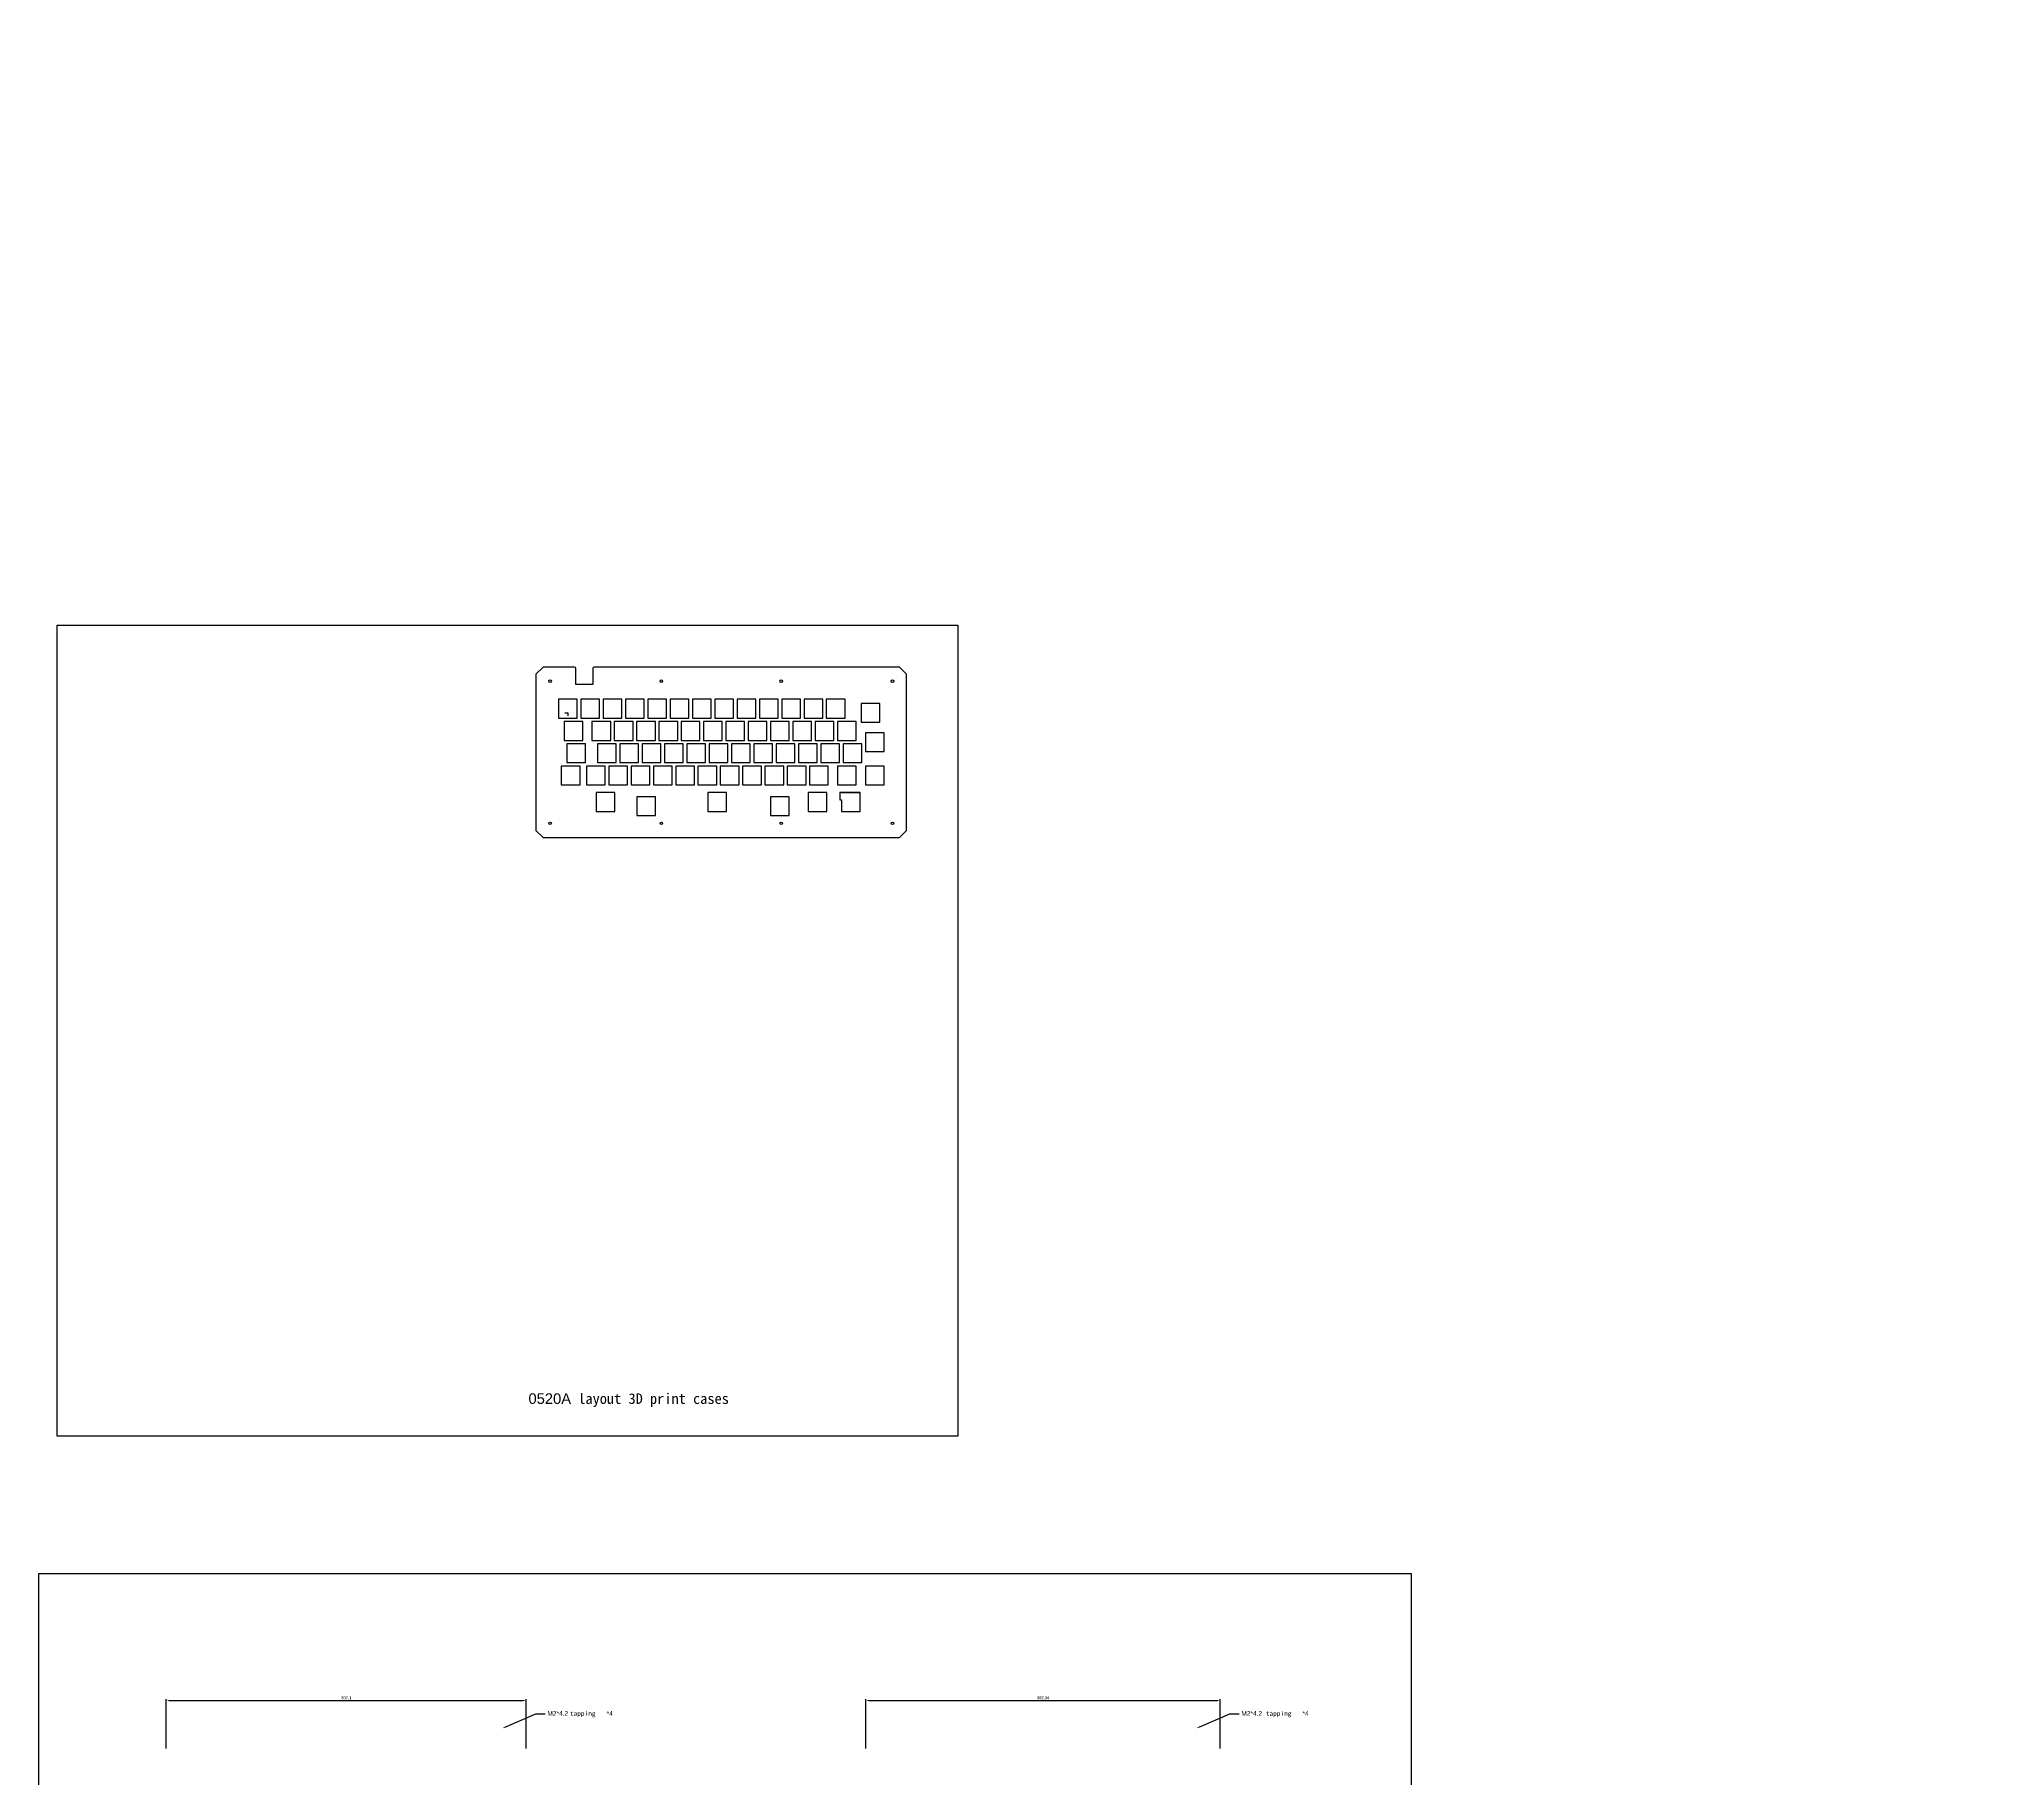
# Model space of a CAD drawing. Header units: millimetres. Extents: x -7565 to 5748, y -10126 to 3805.
# Drawn here: x -6985 to -5327, y -3232 to -1748 of the extents above; entities that cross this region are included whole.
import ezdxf
from ezdxf import colors
from ezdxf.entities.mleader import LeaderData, LeaderLine
from ezdxf.math import Vec2, Vec3

# ---------------------------------------------------------------- set-up
doc = ezdxf.new("R2010")
doc.units = ezdxf.units.MM
doc.layers.get('Defpoints').update_dxf_attribs({"color": 3})
doc.layers.add('View Port', color=1, linetype='Continuous', plot=False)
doc.styles.add('Notes', font='arial.ttf', dxfattribs={"height": 3})
doc.styles.get("Standard").update_dxf_attribs({"font": 'arial.ttf'})
doc.dimstyles.new('Civil-Metric', dxfattribs={"dimtxt": 3, "dimasz": 3, "dimexe": 3, "dimexo": 1.5, "dimgap": 2, "dimtad": 1, "dimzin": 3, "dimdsep": 46, "dimtxsty": 'Standard', "dimcen": 3, "dimazin": 2, "dimtfac": 1, "dimtofl": 0, "dimtmove": 0, "dimatfit": 3, "dimfxl": 1, "dimfrac": 1, "dimtolj": 1, "dimtzin": 0, "dimarcsym": 0})
doc.dimstyles.new('ISO-25', dxfattribs={"dimtxt": 2.5, "dimasz": 2.5, "dimexe": 1.25, "dimexo": 0.625, "dimtad": 1, "dimtxsty": 'Standard', "dimcen": 2.5, "dimadec": 0, "dimazin": 0, "dimtfac": 1, "dimtmove": 0, "dimatfit": 3, "dimfxl": 1, "dimarcsym": 0})

# ---------------------------------------------------------------- blocks, each defined once
blk = doc.blocks.new('*D68')
at = {"layer": 'Defpoints', "color": 0, "lineweight": -2, "transparency": 16777216}
for p, q in [((-4000.8, -1750.8), (-4018.5, -1750.8)), ((-4015.5, -1753.8), (-4015.5, -1887.2)), ((-4000.8, -1890.2), (-4018.5, -1890.2)), ((-6875.7, -3207.1), (-6875.7, -3164.9)), ((-6873.2, -3166.1), (-6571.1, -3166.1)), ((-6568.6, -3207.1), (-6568.6, -3164.9))]:
    blk.add_line(p, q, dxfattribs=at)
at = {"layer": 'Defpoints', "color": 0, "transparency": 16777216}
for p in [(-3999.3, -1750.8), (-4015.5, -1890.2), (-3999.3, -1890.2), (-6568.6, -3166.1), (-6875.7, -3207.7), (-6568.6, -3207.7)]:
    blk.add_point(p, dxfattribs=at)
for points in [[(-4016, -1753.8), (-4015, -1753.8), (-4015.5, -1750.8)], [(-4016, -1887.2), (-4015, -1887.2), (-4015.5, -1890.2)], [(-6873.2, -3165.7), (-6873.2, -3166.6), (-6875.7, -3166.1)], [(-6571.1, -3165.7), (-6571.1, -3166.6), (-6568.6, -3166.1)]]:
    blk.add_solid(points, dxfattribs=at)
at = {"layer": 'Defpoints', "color": 0, "transparency": 16777216, "insert": (-4019.1, -1820.5), "char_height": 3, "attachment_point": 5, "rotation": 90}
blk.add_mtext('\\A1;139.40', dxfattribs=at)
at = {"layer": 'Defpoints', "color": 0, "transparency": 16777216, "insert": (-6722.1, -3164), "char_height": 2.5, "attachment_point": 5}
blk.add_mtext('307,1', dxfattribs=at)
blk = doc.blocks.new('*D69')
at = {"layer": 'Defpoints', "color": 0, "lineweight": -2, "transparency": 16777216}
for p, q in [((-4000.8, -1950.8), (-4019.6, -1950.8)), ((-4016.6, -1953.8), (-4016.6, -2087.2)), ((-4000.8, -2090.2), (-4019.6, -2090.2)), ((-6278.6, -3207.1), (-6278.6, -3164.9)), ((-6276.1, -3166.1), (-5978.8, -3166.1)), ((-5976.3, -3207.1), (-5976.3, -3164.9))]:
    blk.add_line(p, q, dxfattribs=at)
at = {"layer": 'Defpoints', "color": 0, "transparency": 16777216}
for p in [(-3999.3, -1950.8), (-4016.6, -2090.2), (-3999.3, -2090.2), (-5976.3, -3166.1), (-6278.6, -3207.7), (-5976.3, -3207.7)]:
    blk.add_point(p, dxfattribs=at)
for points in [[(-4017.1, -1953.8), (-4016.1, -1953.8), (-4016.6, -1950.8)], [(-4017.1, -2087.2), (-4016.1, -2087.2), (-4016.6, -2090.2)], [(-6276.1, -3165.7), (-6276.1, -3166.6), (-6278.6, -3166.1)], [(-5978.8, -3165.7), (-5978.8, -3166.6), (-5976.3, -3166.1)]]:
    blk.add_solid(points, dxfattribs=at)
at = {"layer": 'Defpoints', "color": 0, "transparency": 16777216, "insert": (-4020.1, -2020.5), "char_height": 3, "attachment_point": 5, "rotation": 90}
blk.add_mtext('\\A1;139.40', dxfattribs=at)
at = {"layer": 'Defpoints', "color": 0, "transparency": 16777216, "insert": (-6127.4, -3164), "char_height": 2.5, "attachment_point": 5}
blk.add_mtext('302,34', dxfattribs=at)
blk = doc.blocks.new('*D70')
at = {"layer": 'Defpoints', "color": 0, "lineweight": -2, "transparency": 16777216}
for p, q in [((-3638.8, -1947.8), (-3660.7, -1947.8)), ((-3657.7, -1950.8), (-3657.7, -2090.2)), ((-3638.8, -2093.2), (-3660.7, -2093.2)), ((-6875.7, -3737.6), (-6875.7, -3695.4)), ((-6873.2, -3696.6), (-6571.1, -3696.6)), ((-6568.6, -3737.6), (-6568.6, -3695.4))]:
    blk.add_line(p, q, dxfattribs=at)
at = {"layer": 'Defpoints', "color": 0, "transparency": 16777216}
for p in [(-3637.3, -1947.8), (-3657.7, -2093.2), (-3637.3, -2093.2), (-6568.6, -3696.6), (-6875.7, -3738.2), (-6568.6, -3738.2)]:
    blk.add_point(p, dxfattribs=at)
for points in [[(-3658.2, -1950.8), (-3657.2, -1950.8), (-3657.7, -1947.8)], [(-3658.2, -2090.2), (-3657.2, -2090.2), (-3657.7, -2093.2)], [(-6873.2, -3696.2), (-6873.2, -3697.1), (-6875.7, -3696.6)], [(-6571.1, -3696.2), (-6571.1, -3697.1), (-6568.6, -3696.6)]]:
    blk.add_solid(points, dxfattribs=at)
at = {"layer": 'Defpoints', "color": 0, "transparency": 16777216, "insert": (-3661.2, -2020.5), "char_height": 3, "attachment_point": 5, "rotation": 90}
blk.add_mtext('\\A1;145.40', dxfattribs=at)
at = {"layer": 'Defpoints', "color": 0, "transparency": 16777216, "insert": (-6722.1, -3694.5), "char_height": 2.5, "attachment_point": 5}
blk.add_mtext('307,1', dxfattribs=at)
blk = doc.blocks.new('*D71')
at = {"layer": 'Defpoints', "color": 0, "lineweight": -2, "transparency": 16777216}
for p, q in [((-3638.8, -1747.8), (-3665.3, -1747.8)), ((-3662.3, -1750.8), (-3662.3, -1890.2)), ((-3638.8, -1893.2), (-3665.3, -1893.2)), ((-6278.6, -3737.6), (-6278.6, -3695.4)), ((-6276.1, -3696.6), (-5978.8, -3696.6)), ((-5976.3, -3737.6), (-5976.3, -3695.4))]:
    blk.add_line(p, q, dxfattribs=at)
at = {"layer": 'Defpoints', "color": 0, "transparency": 16777216}
for p in [(-3637.3, -1747.8), (-3662.3, -1893.2), (-3637.3, -1893.2), (-5976.3, -3696.6), (-6278.6, -3738.2), (-5976.3, -3738.2)]:
    blk.add_point(p, dxfattribs=at)
for points in [[(-3662.8, -1750.8), (-3661.8, -1750.8), (-3662.3, -1747.8)], [(-3662.8, -1890.2), (-3661.8, -1890.2), (-3662.3, -1893.2)], [(-6276.1, -3696.2), (-6276.1, -3697.1), (-6278.6, -3696.6)], [(-5978.8, -3696.2), (-5978.8, -3697.1), (-5976.3, -3696.6)]]:
    blk.add_solid(points, dxfattribs=at)
at = {"layer": 'Defpoints', "color": 0, "transparency": 16777216, "insert": (-3665.8, -1820.5), "char_height": 3, "attachment_point": 5, "rotation": 90}
blk.add_mtext('\\A1;145.40', dxfattribs=at)
at = {"layer": 'Defpoints', "color": 0, "transparency": 16777216, "insert": (-6127.4, -3694.5), "char_height": 2.5, "attachment_point": 5}
blk.add_mtext('302,34', dxfattribs=at)

msp = doc.modelspace()

# ---------------------------------------------------------------- linework, layer by layer
at = {"layer": 'Defpoints'}
for points in [[(-6968.982, -2248.311), (-6200.199, -2248.311), (-6200.199, -2940.494), (-6968.982, -2940.494)], [(-6524.981, -2327.541), (-6524.981, -2311.541), (-6540.981, -2311.541), (-6540.981, -2327.541)], [(-6505.931, -2327.541), (-6505.931, -2311.541), (-6521.931, -2311.541), (-6521.931, -2327.541)], [(-6486.881, -2327.541), (-6486.881, -2311.541), (-6502.881, -2311.541), (-6502.881, -2327.541)], [(-6467.831, -2327.541), (-6467.831, -2311.541), (-6483.831, -2311.541), (-6483.831, -2327.541)], [(-6448.781, -2327.541), (-6448.781, -2311.541), (-6464.781, -2311.541), (-6464.781, -2327.541)], [(-6429.731, -2327.541), (-6429.731, -2311.541), (-6445.731, -2311.541), (-6445.731, -2327.541)], [(-6410.681, -2327.541), (-6410.681, -2311.541), (-6426.681, -2311.541), (-6426.681, -2327.541)], [(-6391.631, -2327.541), (-6391.631, -2311.541), (-6407.631, -2311.541), (-6407.631, -2327.541)], [(-6372.581, -2327.541), (-6372.581, -2311.541), (-6388.581, -2311.541), (-6388.581, -2327.541)], [(-6353.531, -2327.541), (-6353.531, -2311.541), (-6369.531, -2311.541), (-6369.531, -2327.541)], [(-6334.481, -2327.541), (-6334.481, -2311.541), (-6350.481, -2311.541), (-6350.481, -2327.541)], [(-6315.431, -2327.541), (-6315.431, -2311.541), (-6331.431, -2311.541), (-6331.431, -2327.541)], [(-6296.381, -2327.541), (-6296.381, -2311.541), (-6312.381, -2311.541), (-6312.381, -2327.541)], [(-6282.687, -2331.041), (-6266.687, -2331.041), (-6266.687, -2315.041), (-6282.687, -2315.041)], [(-6520.218, -2346.591), (-6520.218, -2330.591), (-6536.218, -2330.591), (-6536.218, -2346.591)], [(-6496.406, -2346.591), (-6496.406, -2330.591), (-6512.406, -2330.591), (-6512.406, -2346.591)], [(-6477.356, -2346.591), (-6477.356, -2330.591), (-6493.356, -2330.591), (-6493.356, -2346.591)], [(-6458.306, -2346.591), (-6458.306, -2330.591), (-6474.306, -2330.591), (-6474.306, -2346.591)], [(-6439.256, -2346.591), (-6439.256, -2330.591), (-6455.256, -2330.591), (-6455.256, -2346.591)], [(-6420.206, -2346.591), (-6420.206, -2330.591), (-6436.206, -2330.591), (-6436.206, -2346.591)], [(-6401.156, -2346.591), (-6401.156, -2330.591), (-6417.156, -2330.591), (-6417.156, -2346.591)], [(-6382.106, -2346.591), (-6382.106, -2330.591), (-6398.106, -2330.591), (-6398.106, -2346.591)], [(-6363.056, -2346.591), (-6363.056, -2330.591), (-6379.056, -2330.591), (-6379.056, -2346.591)], [(-6344.006, -2346.591), (-6344.006, -2330.591), (-6360.006, -2330.591), (-6360.006, -2346.591)], [(-6324.956, -2346.591), (-6324.956, -2330.591), (-6340.956, -2330.591), (-6340.956, -2346.591)], [(-6305.906, -2346.591), (-6305.906, -2330.591), (-6321.906, -2330.591), (-6321.906, -2346.591)], [(-6286.856, -2346.591), (-6286.856, -2330.591), (-6302.856, -2330.591), (-6302.856, -2346.591)], [(-6517.837, -2365.641), (-6517.837, -2349.641), (-6533.837, -2349.641), (-6533.837, -2365.641)], [(-6491.643, -2365.641), (-6491.643, -2349.641), (-6507.643, -2349.641), (-6507.643, -2365.641)], [(-6472.593, -2365.641), (-6472.593, -2349.641), (-6488.593, -2349.641), (-6488.593, -2365.641)], [(-6453.543, -2365.641), (-6453.543, -2349.641), (-6469.543, -2349.641), (-6469.543, -2365.641)], [(-6434.493, -2365.641), (-6434.493, -2349.641), (-6450.493, -2349.641), (-6450.493, -2365.641)], [(-6415.443, -2365.641), (-6415.443, -2349.641), (-6431.443, -2349.641), (-6431.443, -2365.641)], [(-6396.393, -2365.641), (-6396.393, -2349.641), (-6412.393, -2349.641), (-6412.393, -2365.641)], [(-6377.343, -2365.641), (-6377.343, -2349.641), (-6393.343, -2349.641), (-6393.343, -2365.641)], [(-6358.293, -2365.641), (-6358.293, -2349.641), (-6374.293, -2349.641), (-6374.293, -2365.641)], [(-6339.243, -2365.641), (-6339.243, -2349.641), (-6355.243, -2349.641), (-6355.243, -2365.641)], [(-6320.193, -2365.641), (-6320.193, -2349.641), (-6336.193, -2349.641), (-6336.193, -2365.641)], [(-6301.143, -2365.641), (-6301.143, -2349.641), (-6317.143, -2349.641), (-6317.143, -2365.641)], [(-6282.093, -2365.641), (-6282.093, -2349.641), (-6298.093, -2349.641), (-6298.093, -2365.641)], [(-6263.043, -2356.116), (-6263.043, -2340.116), (-6279.043, -2340.116), (-6279.043, -2356.116)], [(-6522.6, -2384.691), (-6522.6, -2368.691), (-6538.6, -2368.691), (-6538.6, -2384.691)], [(-6501.168, -2384.691), (-6501.168, -2368.691), (-6517.168, -2368.691), (-6517.168, -2384.691)], [(-6482.118, -2384.691), (-6482.118, -2368.691), (-6498.118, -2368.691), (-6498.118, -2384.691)], [(-6463.068, -2384.691), (-6463.068, -2368.691), (-6479.068, -2368.691), (-6479.068, -2384.691)], [(-6444.018, -2384.691), (-6444.018, -2368.691), (-6460.018, -2368.691), (-6460.018, -2384.691)], [(-6424.968, -2384.691), (-6424.968, -2368.691), (-6440.968, -2368.691), (-6440.968, -2384.691)], [(-6405.918, -2384.691), (-6405.918, -2368.691), (-6421.918, -2368.691), (-6421.918, -2384.691)], [(-6386.868, -2384.691), (-6386.868, -2368.691), (-6402.868, -2368.691), (-6402.868, -2384.691)], [(-6367.818, -2384.691), (-6367.818, -2368.691), (-6383.818, -2368.691), (-6383.818, -2384.691)], [(-6348.768, -2384.691), (-6348.768, -2368.691), (-6364.768, -2368.691), (-6364.768, -2384.691)], [(-6329.718, -2384.691), (-6329.718, -2368.691), (-6345.718, -2368.691), (-6345.718, -2384.691)], [(-6310.668, -2384.691), (-6310.668, -2368.691), (-6326.668, -2368.691), (-6326.668, -2384.691)], [(-6286.856, -2384.691), (-6286.856, -2368.691), (-6302.856, -2368.691), (-6302.856, -2384.691)], [(-6263.043, -2384.691), (-6263.043, -2368.691), (-6279.043, -2368.691), (-6279.043, -2384.691)], [(-6508.906, -2407.241), (-6492.906, -2407.241), (-6492.906, -2391.241), (-6508.906, -2391.241)], [(-6474.156, -2394.741), (-6474.156, -2410.741), (-6458.156, -2410.741), (-6458.156, -2394.741)], [(-6413.656, -2407.241), (-6397.656, -2407.241), (-6397.656, -2391.241), (-6413.656, -2391.241)], [(-6360.156, -2394.741), (-6360.156, -2410.741), (-6344.156, -2410.741), (-6344.156, -2394.741)], [(-6327.931, -2407.241), (-6311.931, -2407.241), (-6311.931, -2391.241), (-6327.931, -2391.241)], [(-6984.504, -3057.664), (-5813.124, -3057.664), (-5813.124, -4217.942), (-6984.504, -4217.942)]]:
    msp.add_lwpolyline(points, close=True, dxfattribs=at)
msp.add_lwpolyline([(-6554.181, -2284.041), (-6560.181, -2290.041), (-6560.181, -2423.441), (-6554.181, -2429.441), (-6249.843, -2429.441), (-6243.843, -2423.441), (-6243.843, -2290.041), (-6249.843, -2284.041), (-6510.781, -2284.041, 0.41421356), (-6511.781, -2285.041), (-6511.781, -2299.041), (-6526.181, -2299.041), (-6526.181, -2285.041, 0.41421356), (-6527.181, -2284.041)], format="xyb", close=True, dxfattribs=at)
msp.add_lwpolyline([(-6299.356, -2391.241), (-6283.356, -2391.241), (-6300.856, -2391.241), (-6300.856, -2397.441), (-6299.356, -2397.441), (-6299.356, -2407.241), (-6283.356, -2407.241), (-6283.356, -2391.241)], dxfattribs=at)
for centre in [(-6548.181, -2296.041), (-6453.181, -2296.041), (-6350.843, -2296.041), (-6255.843, -2296.041), (-6548.181, -2417.441), (-6453.181, -2417.441), (-6350.843, -2417.441), (-6255.843, -2417.441)]:
    msp.add_circle(centre, 1.1, dxfattribs=at)
at = {"layer": 'View Port'}
msp.add_lwpolyline([(-6535.481, -2323.041), (-6532.981, -2323.041), (-6532.981, -2325.541)], dxfattribs=at)

# ---------------------------------------------------------------- texts
at = {"insert": (-6566.6, -2903.968), "char_height": 9, "attachment_point": 1, "style": 'Notes'}
msp.add_mtext_dynamic_manual_height_columns('0520A{\\fSimSun|b0|i0|c134|p2; layout 3D print cases}', width=294.18987, gutter_width=15, heights=[0], dxfattribs=at)

# ---------------------------------------------------------------- dimensions: what is measured, and where the dimension line sits
at = {"layer": 'Defpoints'}
for base, p1, p2, angle, dimstyle, picture, middle in [((-4015.521, -1890.231), (-3999.334, -1750.831), (-3999.334, -1890.231), 90, 'Civil-Metric', '*D68', (-4019.054, -1820.531)), ((-6568.599, -3166.136), (-6875.699, -3207.721), (-6568.599, -3207.721), 180, 'ISO-25', '*D68', (-6722.149, -3164.009)), ((-3662.269, -1893.231), (-3637.334, -1747.831), (-3637.334, -1893.231), 90, 'Civil-Metric', '*D71', (-3665.801, -1820.531)), ((-5976.262, -3696.636), (-6278.599, -3738.221), (-5976.262, -3738.221), 180, 'ISO-25', '*D71', (-6127.431, -3694.509)), ((-3657.711, -2093.231), (-3637.334, -1947.831), (-3637.334, -2093.231), 90, 'Civil-Metric', '*D70', (-3661.242, -2020.531)), ((-6568.599, -3696.636), (-6875.699, -3738.221), (-6568.599, -3738.221), 180, 'ISO-25', '*D70', (-6722.149, -3694.509)), ((-4016.609, -2090.231), (-3999.334, -1950.831), (-3999.334, -2090.231), 90, 'Civil-Metric', '*D69', (-4020.141, -2020.531)), ((-5976.262, -3166.136), (-6278.599, -3207.721), (-5976.262, -3207.721), 180, 'ISO-25', '*D69', (-6127.431, -3164.009))]:
    dim = msp.add_linear_dim(base=base, p1=p1, p2=p2, angle=angle, dimstyle=dimstyle, dxfattribs=at)
    dim.commit()
    dim.dimension.update_dxf_attribs({"geometry": picture, "text_midpoint": middle})

# ---------------------------------------------------------------- leaders
ml = msp.add_multileader_mtext('Standard', dxfattribs=at)
ml.set_content('M2*4.2 {\\fSimSun|b0|i0|c134|p2;tapping   }*4', color=256)
ml.set_leader_properties()
ml.build(insert=Vec2(0, 0))
ctx = ml.context
ctx.base_point, ctx.plane_origin = Vec3(-6552.461, -3177.595), Vec3(-6588.999, -3189.921)
notes = []
notes.append((ctx, [(0, (1, 1, 0), (-6560.461, -3177.595), (1, 0), 8, [(0, [(-6588.999, -3189.921)], 0, [])])]))
ctx.mtext.insert, ctx.mtext.flow_direction = Vec3(-6550.461, -3175.215), 5
ml = msp.add_multileader_mtext('Standard', dxfattribs=at)
ml.set_content('M2*4.2{\\fSimSun|b0|i0|c134|p2; tapping   }*4', color=256)
ml.set_leader_properties()
ml.build(insert=Vec2(0, 0))
ctx = ml.context
ctx.base_point, ctx.plane_origin = Vec3(-5960.124, -3177.595), Vec3(-5996.662, -3189.921)
notes.append((ctx, [(0, (1, 1, 0), (-5968.124, -3177.595), (1, 0), 8, [(0, [(-5996.662, -3189.921)], 0, [])])]))
ctx.mtext.insert, ctx.mtext.flow_direction = Vec3(-5958.124, -3175.215), 5
for ctx, leaders in notes:
    for number, flags, end, landing, length, lines in leaders:
        leader = LeaderData()
        leader.index, (leader.has_last_leader_line, leader.has_dogleg_vector, leader.attachment_direction) = number, flags
        leader.last_leader_point, leader.dogleg_vector, leader.dogleg_length = Vec3(end), Vec3(landing), length
        for number, points, colour, breaks in lines:
            line = LeaderLine()
            line.index, line.vertices, line.color, line.breaks = number, Vec3.list(points), colors.encode_raw_color(colour), breaks
            leader.lines.append(line)
        ctx.leaders.append(leader)

doc.saveas('drawing.dxf')
